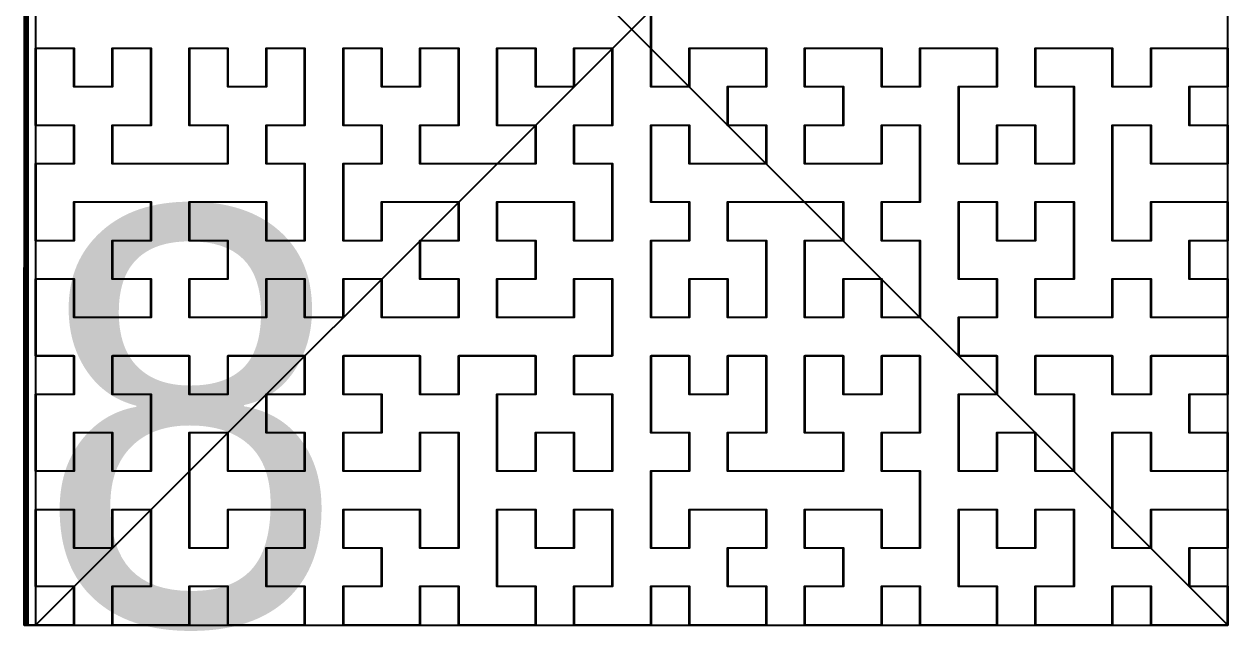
# Model space of a CAD drawing. Header units: metres. Extents: x -34176 to 34000, y -34079 to 34216.
# Drawn here: x -34152 to -18000, y -34079 to -25932 of the extents above; entities that cross this region are included whole.
import ezdxf

# ---------------------------------------------------------------- set-up
doc = ezdxf.new("R2010")
doc.units = ezdxf.units.M
for name, color, linetype in [('ABSORBER_AREA', 150, 'Continuous'), ('CENTER', 120, 'Continuous'), ('INDEX', 254, 'Continuous'), ('PIXEL', 255, 'Continuous'), ('PIXEL_AREA', 140, 'Continuous')]:
    doc.layers.add(name, color=color, linetype=linetype)

msp = doc.modelspace()

# ---------------------------------------------------------------- linework, layer by layer
at = {"layer": 'ABSORBER_AREA'}
msp.add_lwpolyline([(-34000, -34000), (-18000, -34000), (-18000, -18000), (-34000, -18000), (-34000, -34000)], close=True, dxfattribs=at)
at = {"layer": 'CENTER'}
for points in [[(-34000, -34000), (-18000, -18000)], [(-34000, -18000), (-18000, -34000)]]:
    msp.add_lwpolyline(points, close=True, dxfattribs=at)
at = {"layer": 'PIXEL'}
for points in [[(-25740, -25744), (-25740, -26256), (-25740, -26260), (-25740, -26772), (-25228, -26772), (-25228, -26260), (-25228, -26256), (-25224, -26256), (-24712, -26256), (-24708, -26256), (-24196, -26256), (-24192, -26256), (-24192, -26260), (-24192, -26772), (-24192, -26776), (-24196, -26776), (-24708, -26776), (-24708, -27288), (-24196, -27288), (-24192, -27288), (-24192, -27292), (-24192, -27804), (-24192, -27808), (-24196, -27808), (-24708, -27808), (-24712, -27808), (-25224, -27808), (-25228, -27808), (-25228, -27804), (-25228, -27292), (-25740, -27292), (-25740, -27804), (-25740, -27808), (-25740, -28320), (-25228, -28320), (-25224, -28320), (-25224, -28324), (-25224, -28836), (-25224, -28840), (-25228, -28840), (-25740, -28840), (-25740, -29352), (-25740, -29356), (-25740, -29868), (-25228, -29868), (-25228, -29356), (-25228, -29352), (-25224, -29352), (-24712, -29352), (-24708, -29352), (-24708, -29356), (-24708, -29868), (-24196, -29868), (-24196, -29356), (-24196, -29352), (-24196, -28840), (-24708, -28840), (-24712, -28840), (-24712, -28836), (-24712, -28324), (-24712, -28320), (-24708, -28320), (-24196, -28320), (-24192, -28320), (-23680, -28320), (-23676, -28320), (-23164, -28320), (-23160, -28320), (-23160, -28324), (-23160, -28836), (-23160, -28840), (-23164, -28840), (-23676, -28840), (-23676, -29352), (-23676, -29356), (-23676, -29868), (-23164, -29868), (-23164, -29356), (-23164, -29352), (-23160, -29352), (-22648, -29352), (-22644, -29352), (-22644, -29356), (-22644, -29868), (-22132, -29868), (-22132, -29356), (-22132, -29352), (-22132, -28840), (-22644, -28840), (-22648, -28840), (-22648, -28836), (-22648, -28324), (-22648, -28320), (-22644, -28320), (-22132, -28320), (-22132, -27808), (-22132, -27804), (-22132, -27292), (-22644, -27292), (-22644, -27804), (-22644, -27808), (-22648, -27808), (-23160, -27808), (-23164, -27808), (-23676, -27808), (-23680, -27808), (-23680, -27804), (-23680, -27292), (-23680, -27288), (-23676, -27288), (-23164, -27288), (-23164, -26776), (-23676, -26776), (-23680, -26776), (-23680, -26772), (-23680, -26260), (-23680, -26256), (-23676, -26256), (-23164, -26256), (-23160, -26256), (-22648, -26256), (-22644, -26256), (-22644, -26260), (-22644, -26772), (-22132, -26772), (-22132, -26260), (-22132, -26256), (-22128, -26256), (-21616, -26256), (-21612, -26256), (-21100, -26256), (-21096, -26256), (-21096, -26260), (-21096, -26772), (-21096, -26776), (-21100, -26776), (-21612, -26776), (-21612, -27288), (-21612, -27292), (-21612, -27804), (-21100, -27804), (-21100, -27292), (-21100, -27288), (-21096, -27288), (-20584, -27288), (-20580, -27288), (-20580, -27292), (-20580, -27804), (-20068, -27804), (-20068, -27292), (-20068, -27288), (-20068, -26776), (-20580, -26776), (-20584, -26776), (-20584, -26772), (-20584, -26260), (-20584, -26256), (-20580, -26256), (-20068, -26256), (-20064, -26256), (-19552, -26256), (-19548, -26256), (-19548, -26260), (-19548, -26772), (-19036, -26772), (-19036, -26260), (-19036, -26256), (-19032, -26256), (-18520, -26256), (-18516, -26256), (-18004, -26256), (-18000, -26256), (-18000, -26260), (-18000, -26772), (-18000, -26776), (-18004, -26776), (-18516, -26776), (-18516, -27288), (-18004, -27288), (-18000, -27288), (-18000, -27292), (-18000, -27804), (-18000, -27808), (-18004, -27808), (-18516, -27808), (-18520, -27808), (-19032, -27808), (-19036, -27808), (-19036, -27804), (-19036, -27292), (-19548, -27292), (-19548, -27804), (-19548, -27808), (-19548, -28320), (-19548, -28324), (-19548, -28836), (-19036, -28836), (-19036, -28324), (-19036, -28320), (-19032, -28320), (-18520, -28320), (-18516, -28320), (-18004, -28320), (-18000, -28320), (-18000, -28324), (-18000, -28836), (-18000, -28840), (-18004, -28840), (-18516, -28840), (-18516, -29352), (-18004, -29352), (-18000, -29352), (-18000, -29356), (-18000, -29868), (-18000, -29872), (-18004, -29872), (-18516, -29872), (-18520, -29872), (-19032, -29872), (-19036, -29872), (-19036, -29868), (-19036, -29356), (-19548, -29356), (-19548, -29868), (-19548, -29872), (-19552, -29872), (-20064, -29872), (-20068, -29872), (-20580, -29872), (-20584, -29872), (-20584, -29868), (-20584, -29356), (-20584, -29352), (-20580, -29352), (-20068, -29352), (-20068, -28840), (-20068, -28836), (-20068, -28324), (-20580, -28324), (-20580, -28836), (-20580, -28840), (-20584, -28840), (-21096, -28840), (-21100, -28840), (-21100, -28836), (-21100, -28324), (-21612, -28324), (-21612, -28836), (-21612, -28840), (-21612, -29352), (-21100, -29352), (-21096, -29352), (-21096, -29356), (-21096, -29868), (-21096, -29872), (-21100, -29872), (-21612, -29872), (-21612, -30384), (-21100, -30384), (-21096, -30384), (-21096, -30388), (-21096, -30900), (-21096, -30904), (-21100, -30904), (-21612, -30904), (-21612, -31416), (-21612, -31420), (-21612, -31932), (-21100, -31932), (-21100, -31420), (-21100, -31416), (-21096, -31416), (-20584, -31416), (-20580, -31416), (-20580, -31420), (-20580, -31932), (-20068, -31932), (-20068, -31420), (-20068, -31416), (-20068, -30904), (-20580, -30904), (-20584, -30904), (-20584, -30900), (-20584, -30388), (-20584, -30384), (-20580, -30384), (-20068, -30384), (-20064, -30384), (-19552, -30384), (-19548, -30384), (-19548, -30388), (-19548, -30900), (-19036, -30900), (-19036, -30388), (-19036, -30384), (-19032, -30384), (-18520, -30384), (-18516, -30384), (-18004, -30384), (-18000, -30384), (-18000, -30388), (-18000, -30900), (-18000, -30904), (-18004, -30904), (-18516, -30904), (-18516, -31416), (-18004, -31416), (-18000, -31416), (-18000, -31420), (-18000, -31932), (-18000, -31936), (-18004, -31936), (-18516, -31936), (-18520, -31936), (-19032, -31936), (-19036, -31936), (-19036, -31932), (-19036, -31420), (-19548, -31420), (-19548, -31932), (-19548, -31936), (-19548, -32448), (-19548, -32452), (-19548, -32964), (-19036, -32964), (-19036, -32452), (-19036, -32448), (-19032, -32448), (-18520, -32448), (-18516, -32448), (-18004, -32448), (-18000, -32448), (-18000, -32452), (-18000, -32964), (-18000, -32968), (-18004, -32968), (-18516, -32968), (-18516, -33480), (-18004, -33480), (-18000, -33480), (-18000, -33484), (-18000, -33996), (-18000, -34000), (-18004, -34000), (-18516, -34000), (-18520, -34000), (-19032, -34000), (-19036, -34000), (-19036, -33996), (-19036, -33484), (-19548, -33484), (-19548, -33996), (-19548, -34000), (-19552, -34000), (-20064, -34000), (-20068, -34000), (-20580, -34000), (-20584, -34000), (-20584, -33996), (-20584, -33484), (-20584, -33480), (-20580, -33480), (-20068, -33480), (-20068, -32968), (-20068, -32964), (-20068, -32452), (-20580, -32452), (-20580, -32964), (-20580, -32968), (-20584, -32968), (-21096, -32968), (-21100, -32968), (-21100, -32964), (-21100, -32452), (-21612, -32452), (-21612, -32964), (-21612, -32968), (-21612, -33480), (-21100, -33480), (-21096, -33480), (-21096, -33484), (-21096, -33996), (-21096, -34000), (-21100, -34000), (-21612, -34000), (-21616, -34000), (-22128, -34000), (-22132, -34000), (-22132, -33996), (-22132, -33484), (-22644, -33484), (-22644, -33996), (-22644, -34000), (-22648, -34000), (-23160, -34000), (-23164, -34000), (-23676, -34000), (-23680, -34000), (-23680, -33996), (-23680, -33484), (-23680, -33480), (-23676, -33480), (-23164, -33480), (-23164, -32968), (-23676, -32968), (-23680, -32968), (-23680, -32964), (-23680, -32452), (-23680, -32448), (-23676, -32448), (-23164, -32448), (-23160, -32448), (-22648, -32448), (-22644, -32448), (-22644, -32452), (-22644, -32964), (-22132, -32964), (-22132, -32452), (-22132, -32448), (-22132, -31936), (-22644, -31936), (-22648, -31936), (-22648, -31932), (-22648, -31420), (-22648, -31416), (-22644, -31416), (-22132, -31416), (-22132, -30904), (-22132, -30900), (-22132, -30388), (-22644, -30388), (-22644, -30900), (-22644, -30904), (-22648, -30904), (-23160, -30904), (-23164, -30904), (-23164, -30900), (-23164, -30388), (-23676, -30388), (-23676, -30900), (-23676, -30904), (-23676, -31416), (-23164, -31416), (-23160, -31416), (-23160, -31420), (-23160, -31932), (-23160, -31936), (-23164, -31936), (-23676, -31936), (-23680, -31936), (-24192, -31936), (-24196, -31936), (-24708, -31936), (-24712, -31936), (-24712, -31932), (-24712, -31420), (-24712, -31416), (-24708, -31416), (-24196, -31416), (-24196, -30904), (-24196, -30900), (-24196, -30388), (-24708, -30388), (-24708, -30900), (-24708, -30904), (-24712, -30904), (-25224, -30904), (-25228, -30904), (-25228, -30900), (-25228, -30388), (-25740, -30388), (-25740, -30900), (-25740, -30904), (-25740, -31416), (-25228, -31416), (-25224, -31416), (-25224, -31420), (-25224, -31932), (-25224, -31936), (-25228, -31936), (-25740, -31936), (-25740, -32448), (-25740, -32452), (-25740, -32964), (-25228, -32964), (-25228, -32452), (-25228, -32448), (-25224, -32448), (-24712, -32448), (-24708, -32448), (-24196, -32448), (-24192, -32448), (-24192, -32452), (-24192, -32964), (-24192, -32968), (-24196, -32968), (-24708, -32968), (-24708, -33480), (-24196, -33480), (-24192, -33480), (-24192, -33484), (-24192, -33996), (-24192, -34000), (-24196, -34000), (-24708, -34000), (-24712, -34000), (-25224, -34000), (-25228, -34000), (-25228, -33996), (-25228, -33484), (-25740, -33484), (-25740, -33996), (-25740, -34000), (-25744, -34000), (-26256, -34000), (-26260, -34000), (-26772, -34000), (-26776, -34000), (-26776, -33996), (-26776, -33484), (-26776, -33480), (-26772, -33480), (-26260, -33480), (-26260, -32968), (-26260, -32964), (-26260, -32452), (-26772, -32452), (-26772, -32964), (-26772, -32968), (-26776, -32968), (-27288, -32968), (-27292, -32968), (-27292, -32964), (-27292, -32452), (-27804, -32452), (-27804, -32964), (-27804, -32968), (-27804, -33480), (-27292, -33480), (-27288, -33480), (-27288, -33484), (-27288, -33996), (-27288, -34000), (-27292, -34000), (-27804, -34000), (-27808, -34000), (-28320, -34000), (-28324, -34000), (-28324, -33996), (-28324, -33484), (-28836, -33484), (-28836, -33996), (-28836, -34000), (-28840, -34000), (-29352, -34000), (-29356, -34000), (-29868, -34000), (-29872, -34000), (-29872, -33996), (-29872, -33484), (-29872, -33480), (-29868, -33480), (-29356, -33480), (-29356, -32968), (-29868, -32968), (-29872, -32968), (-29872, -32964), (-29872, -32452), (-29872, -32448), (-29868, -32448), (-29356, -32448), (-29352, -32448), (-28840, -32448), (-28836, -32448), (-28836, -32452), (-28836, -32964), (-28324, -32964), (-28324, -32452), (-28324, -32448), (-28324, -31936), (-28324, -31932), (-28324, -31420), (-28836, -31420), (-28836, -31932), (-28836, -31936), (-28840, -31936), (-29352, -31936), (-29356, -31936), (-29868, -31936), (-29872, -31936), (-29872, -31932), (-29872, -31420), (-29872, -31416), (-29868, -31416), (-29356, -31416), (-29356, -30904), (-29868, -30904), (-29872, -30904), (-29872, -30900), (-29872, -30388), (-29872, -30384), (-29868, -30384), (-29356, -30384), (-29352, -30384), (-28840, -30384), (-28836, -30384), (-28836, -30388), (-28836, -30900), (-28324, -30900), (-28324, -30388), (-28324, -30384), (-28320, -30384), (-27808, -30384), (-27804, -30384), (-27292, -30384), (-27288, -30384), (-27288, -30388), (-27288, -30900), (-27288, -30904), (-27292, -30904), (-27804, -30904), (-27804, -31416), (-27804, -31420), (-27804, -31932), (-27292, -31932), (-27292, -31420), (-27292, -31416), (-27288, -31416), (-26776, -31416), (-26772, -31416), (-26772, -31420), (-26772, -31932), (-26260, -31932), (-26260, -31420), (-26260, -31416), (-26260, -30904), (-26772, -30904), (-26776, -30904), (-26776, -30900), (-26776, -30388), (-26776, -30384), (-26772, -30384), (-26260, -30384), (-26260, -29872), (-26260, -29868), (-26260, -29356), (-26772, -29356), (-26772, -29868), (-26772, -29872), (-26776, -29872), (-27288, -29872), (-27292, -29872), (-27804, -29872), (-27808, -29872), (-27808, -29868), (-27808, -29356), (-27808, -29352), (-27804, -29352), (-27292, -29352), (-27292, -28840), (-27804, -28840), (-27808, -28840), (-27808, -28836), (-27808, -28324), (-27808, -28320), (-27804, -28320), (-27292, -28320), (-27288, -28320), (-26776, -28320), (-26772, -28320), (-26772, -28324), (-26772, -28836), (-26260, -28836), (-26260, -28324), (-26260, -28320), (-26260, -27808), (-26772, -27808), (-26776, -27808), (-26776, -27804), (-26776, -27292), (-26776, -27288), (-26772, -27288), (-26260, -27288), (-26260, -26776), (-26260, -26772), (-26260, -26260), (-26772, -26260), (-26772, -26772), (-26772, -26776), (-26776, -26776), (-27288, -26776), (-27292, -26776), (-27292, -26772), (-27292, -26260), (-27804, -26260), (-27804, -26772), (-27804, -26776), (-27804, -27288), (-27292, -27288), (-27288, -27288), (-27288, -27292), (-27288, -27804), (-27288, -27808), (-27292, -27808), (-27804, -27808), (-27808, -27808), (-28320, -27808), (-28324, -27808), (-28836, -27808), (-28840, -27808), (-28840, -27804), (-28840, -27292), (-28840, -27288), (-28836, -27288), (-28324, -27288), (-28324, -26776), (-28324, -26772), (-28324, -26260), (-28836, -26260), (-28836, -26772), (-28836, -26776), (-28840, -26776), (-29352, -26776), (-29356, -26776), (-29356, -26772), (-29356, -26260), (-29868, -26260), (-29868, -26772), (-29868, -26776), (-29868, -27288), (-29356, -27288), (-29352, -27288), (-29352, -27292), (-29352, -27804), (-29352, -27808), (-29356, -27808), (-29868, -27808), (-29868, -28320), (-29868, -28324), (-29868, -28836), (-29356, -28836), (-29356, -28324), (-29356, -28320), (-29352, -28320), (-28840, -28320), (-28836, -28320), (-28324, -28320), (-28320, -28320), (-28320, -28324), (-28320, -28836), (-28320, -28840), (-28324, -28840), (-28836, -28840), (-28836, -29352), (-28324, -29352), (-28320, -29352), (-28320, -29356), (-28320, -29868), (-28320, -29872), (-28324, -29872), (-28836, -29872), (-28840, -29872), (-29352, -29872), (-29356, -29872), (-29356, -29868), (-29356, -29356), (-29868, -29356), (-29868, -29868), (-29868, -29872), (-29872, -29872), (-30384, -29872), (-30388, -29872), (-30388, -29868), (-30388, -29356), (-30900, -29356), (-30900, -29868), (-30900, -29872), (-30904, -29872), (-31416, -29872), (-31420, -29872), (-31932, -29872), (-31936, -29872), (-31936, -29868), (-31936, -29356), (-31936, -29352), (-31932, -29352), (-31420, -29352), (-31420, -28840), (-31932, -28840), (-31936, -28840), (-31936, -28836), (-31936, -28324), (-31936, -28320), (-31932, -28320), (-31420, -28320), (-31416, -28320), (-30904, -28320), (-30900, -28320), (-30900, -28324), (-30900, -28836), (-30388, -28836), (-30388, -28324), (-30388, -28320), (-30388, -27808), (-30900, -27808), (-30904, -27808), (-30904, -27804), (-30904, -27292), (-30904, -27288), (-30900, -27288), (-30388, -27288), (-30388, -26776), (-30388, -26772), (-30388, -26260), (-30900, -26260), (-30900, -26772), (-30900, -26776), (-30904, -26776), (-31416, -26776), (-31420, -26776), (-31420, -26772), (-31420, -26260), (-31932, -26260), (-31932, -26772), (-31932, -26776), (-31932, -27288), (-31420, -27288), (-31416, -27288), (-31416, -27292), (-31416, -27804), (-31416, -27808), (-31420, -27808), (-31932, -27808), (-31936, -27808), (-32448, -27808), (-32452, -27808), (-32964, -27808), (-32968, -27808), (-32968, -27804), (-32968, -27292), (-32968, -27288), (-32964, -27288), (-32452, -27288), (-32452, -26776), (-32452, -26772), (-32452, -26260), (-32964, -26260), (-32964, -26772), (-32964, -26776), (-32968, -26776), (-33480, -26776), (-33484, -26776), (-33484, -26772), (-33484, -26260), (-33996, -26260), (-33996, -26772), (-33996, -26776), (-33996, -27288), (-33484, -27288), (-33480, -27288), (-33480, -27292), (-33480, -27804), (-33480, -27808), (-33484, -27808), (-33996, -27808), (-33996, -28320), (-33996, -28324), (-33996, -28836), (-33484, -28836), (-33484, -28324), (-33484, -28320), (-33480, -28320), (-32968, -28320), (-32964, -28320), (-32452, -28320), (-32448, -28320), (-32448, -28324), (-32448, -28836), (-32448, -28840), (-32452, -28840), (-32964, -28840), (-32964, -29352), (-32452, -29352), (-32448, -29352), (-32448, -29356), (-32448, -29868), (-32448, -29872), (-32452, -29872), (-32964, -29872), (-32968, -29872), (-33480, -29872), (-33484, -29872), (-33484, -29868), (-33484, -29356), (-33996, -29356), (-33996, -29868), (-33996, -29872), (-33996, -30384), (-33484, -30384), (-33480, -30384), (-33480, -30388), (-33480, -30900), (-33480, -30904), (-33484, -30904), (-33996, -30904), (-33996, -31416), (-33996, -31420), (-33996, -31932), (-33484, -31932), (-33484, -31420), (-33484, -31416), (-33480, -31416), (-32968, -31416), (-32964, -31416), (-32964, -31420), (-32964, -31932), (-32452, -31932), (-32452, -31420), (-32452, -31416), (-32452, -30904), (-32964, -30904), (-32968, -30904), (-32968, -30900), (-32968, -30388), (-32968, -30384), (-32964, -30384), (-32452, -30384), (-32448, -30384), (-31936, -30384), (-31932, -30384), (-31932, -30388), (-31932, -30900), (-31420, -30900), (-31420, -30388), (-31420, -30384), (-31416, -30384), (-30904, -30384), (-30900, -30384), (-30388, -30384), (-30384, -30384), (-30384, -30388), (-30384, -30900), (-30384, -30904), (-30388, -30904), (-30900, -30904), (-30900, -31416), (-30388, -31416), (-30384, -31416), (-30384, -31420), (-30384, -31932), (-30384, -31936), (-30388, -31936), (-30900, -31936), (-30904, -31936), (-31416, -31936), (-31420, -31936), (-31420, -31932), (-31420, -31420), (-31932, -31420), (-31932, -31932), (-31932, -31936), (-31932, -32448), (-31932, -32452), (-31932, -32964), (-31420, -32964), (-31420, -32452), (-31420, -32448), (-31416, -32448), (-30904, -32448), (-30900, -32448), (-30388, -32448), (-30384, -32448), (-30384, -32452), (-30384, -32964), (-30384, -32968), (-30388, -32968), (-30900, -32968), (-30900, -33480), (-30388, -33480), (-30384, -33480), (-30384, -33484), (-30384, -33996), (-30384, -34000), (-30388, -34000), (-30900, -34000), (-30904, -34000), (-31416, -34000), (-31420, -34000), (-31420, -33996), (-31420, -33484), (-31932, -33484), (-31932, -33996), (-31932, -34000), (-31936, -34000), (-32448, -34000), (-32452, -34000), (-32964, -34000), (-32968, -34000), (-32968, -33996), (-32968, -33484), (-32968, -33480), (-32964, -33480), (-32452, -33480), (-32452, -32968), (-32452, -32964), (-32452, -32452), (-32964, -32452), (-32964, -32964), (-32964, -32968), (-32968, -32968), (-33480, -32968), (-33484, -32968), (-33484, -32964), (-33484, -32452), (-33996, -32452), (-33996, -32964), (-33996, -32968), (-33996, -33480), (-33484, -33480), (-33480, -33480), (-33480, -33484), (-33480, -33996), (-33480, -34000), (-33484, -34000), (-33996, -34000), (-34000, -34000), (-34002, -34000), (-34100, -34000), (-34152, -34000), (-34152, -33996), (-34152, -29200), (-34148, -29200), (-34148, -33996), (-34136, -33996), (-34136, -18008)], [(-34140, -18004), (-34140, -33992), (-34144, -33992), (-34144, -18004)], [(-34132, -18008), (-34132, -33996), (-34120, -33996), (-34120, -18008)], [(-34124, -18004), (-34124, -33992), (-34128, -33992), (-34128, -18004)], [(-34116, -18008), (-34116, -33996), (-34104, -33996), (-34104, -18008)], [(-34108, -18004), (-34108, -33992), (-34112, -33992), (-34112, -18004)], [(-34100, -18008), (-34100, -33996), (-34002, -33996), (-34000, -33996), (-33996, -33996), (-33484, -33996), (-33484, -33484), (-33996, -33484), (-34000, -33484), (-34000, -33484), (-34000, -33480), (-34000, -32968), (-34000, -32964), (-34000, -32452), (-34000, -32448), (-33996, -32448), (-33484, -32448), (-33480, -32448), (-33480, -32452), (-33480, -32964), (-32968, -32964), (-32968, -32452), (-32968, -32448), (-32964, -32448), (-32452, -32448), (-32448, -32448), (-32448, -32452), (-32448, -32964), (-32448, -32968), (-32448, -33480), (-32448, -33484), (-32452, -33484), (-32964, -33484), (-32964, -33996), (-32452, -33996), (-32448, -33996), (-31936, -33996), (-31936, -33484), (-31936, -33480), (-31932, -33480), (-31420, -33480), (-31416, -33480), (-31416, -33484), (-31416, -33996), (-30904, -33996), (-30900, -33996), (-30388, -33996), (-30388, -33484), (-30900, -33484), (-30904, -33484), (-30904, -33480), (-30904, -32968), (-30904, -32964), (-30900, -32964), (-30388, -32964), (-30388, -32452), (-30900, -32452), (-30904, -32452), (-31416, -32452), (-31416, -32964), (-31416, -32968), (-31420, -32968), (-31932, -32968), (-31936, -32968), (-31936, -32964), (-31936, -32452), (-31936, -32448), (-31936, -31936), (-31936, -31932), (-31936, -31420), (-31936, -31416), (-31932, -31416), (-31420, -31416), (-31416, -31416), (-31416, -31420), (-31416, -31932), (-30904, -31932), (-30900, -31932), (-30388, -31932), (-30388, -31420), (-30900, -31420), (-30904, -31420), (-30904, -31416), (-30904, -30904), (-30904, -30900), (-30900, -30900), (-30388, -30900), (-30388, -30388), (-30900, -30388), (-30904, -30388), (-31416, -30388), (-31416, -30900), (-31416, -30904), (-31420, -30904), (-31932, -30904), (-31936, -30904), (-31936, -30900), (-31936, -30388), (-32448, -30388), (-32452, -30388), (-32964, -30388), (-32964, -30900), (-32452, -30900), (-32448, -30900), (-32448, -30904), (-32448, -31416), (-32448, -31420), (-32448, -31932), (-32448, -31936), (-32452, -31936), (-32964, -31936), (-32968, -31936), (-32968, -31932), (-32968, -31420), (-33480, -31420), (-33480, -31932), (-33480, -31936), (-33484, -31936), (-33996, -31936), (-34000, -31936), (-34000, -31932), (-34000, -31420), (-34000, -31416), (-34000, -30904), (-34000, -30900), (-33996, -30900), (-33484, -30900), (-33484, -30388), (-33996, -30388), (-34000, -30388), (-34000, -30384), (-34000, -29872), (-34000, -29868), (-34000, -29356), (-34000, -29352), (-33996, -29352), (-33484, -29352), (-33480, -29352), (-33480, -29356), (-33480, -29868), (-32968, -29868), (-32964, -29868), (-32452, -29868), (-32452, -29356), (-32964, -29356), (-32968, -29356), (-32968, -29352), (-32968, -28840), (-32968, -28836), (-32964, -28836), (-32452, -28836), (-32452, -28324), (-32964, -28324), (-32968, -28324), (-33480, -28324), (-33480, -28836), (-33480, -28840), (-33484, -28840), (-33996, -28840), (-34000, -28840), (-34000, -28836), (-34000, -28324), (-34000, -28320), (-34000, -27808), (-34000, -27804), (-33996, -27804), (-33484, -27804), (-33484, -27292), (-33996, -27292), (-34000, -27292), (-34000, -27288), (-34000, -26776), (-34000, -26772), (-34000, -26260), (-34000, -26256), (-33996, -26256), (-33484, -26256), (-33480, -26256), (-33480, -26260), (-33480, -26772), (-32968, -26772), (-32968, -26260), (-32968, -26256), (-32964, -26256), (-32452, -26256), (-32448, -26256), (-32448, -26260), (-32448, -26772), (-32448, -26776), (-32448, -27288), (-32448, -27292), (-32452, -27292), (-32964, -27292), (-32964, -27804), (-32452, -27804), (-32448, -27804), (-31936, -27804), (-31932, -27804), (-31420, -27804), (-31420, -27292), (-31932, -27292), (-31936, -27292), (-31936, -27288), (-31936, -26776), (-31936, -26772), (-31936, -26260), (-31936, -26256), (-31932, -26256), (-31420, -26256), (-31416, -26256), (-31416, -26260), (-31416, -26772), (-30904, -26772), (-30904, -26260), (-30904, -26256), (-30900, -26256), (-30388, -26256), (-30384, -26256), (-30384, -26260), (-30384, -26772), (-30384, -26776), (-30384, -27288), (-30384, -27292), (-30388, -27292), (-30900, -27292), (-30900, -27804), (-30388, -27804), (-30384, -27804), (-30384, -27808), (-30384, -28320), (-30384, -28324), (-30384, -28836), (-30384, -28840), (-30388, -28840), (-30900, -28840), (-30904, -28840), (-30904, -28836), (-30904, -28324), (-31416, -28324), (-31420, -28324), (-31932, -28324), (-31932, -28836), (-31420, -28836), (-31416, -28836), (-31416, -28840), (-31416, -29352), (-31416, -29356), (-31420, -29356), (-31932, -29356), (-31932, -29868), (-31420, -29868), (-31416, -29868), (-30904, -29868), (-30904, -29356), (-30904, -29352), (-30900, -29352), (-30388, -29352), (-30384, -29352), (-30384, -29356), (-30384, -29868), (-29872, -29868), (-29872, -29356), (-29872, -29352), (-29868, -29352), (-29356, -29352), (-29352, -29352), (-29352, -29356), (-29352, -29868), (-28840, -29868), (-28836, -29868), (-28324, -29868), (-28324, -29356), (-28836, -29356), (-28840, -29356), (-28840, -29352), (-28840, -28840), (-28840, -28836), (-28836, -28836), (-28324, -28836), (-28324, -28324), (-28836, -28324), (-28840, -28324), (-29352, -28324), (-29352, -28836), (-29352, -28840), (-29356, -28840), (-29868, -28840), (-29872, -28840), (-29872, -28836), (-29872, -28324), (-29872, -28320), (-29872, -27808), (-29872, -27804), (-29868, -27804), (-29356, -27804), (-29356, -27292), (-29868, -27292), (-29872, -27292), (-29872, -27288), (-29872, -26776), (-29872, -26772), (-29872, -26260), (-29872, -26256), (-29868, -26256), (-29356, -26256), (-29352, -26256), (-29352, -26260), (-29352, -26772), (-28840, -26772), (-28840, -26260), (-28840, -26256), (-28836, -26256), (-28324, -26256), (-28320, -26256), (-28320, -26260), (-28320, -26772), (-28320, -26776), (-28320, -27288), (-28320, -27292), (-28324, -27292), (-28836, -27292), (-28836, -27804), (-28324, -27804), (-28320, -27804), (-27808, -27804), (-27804, -27804), (-27292, -27804), (-27292, -27292), (-27804, -27292), (-27808, -27292), (-27808, -27288), (-27808, -26776), (-27808, -26772), (-27808, -26260), (-27808, -26256), (-27804, -26256), (-27292, -26256), (-27288, -26256), (-27288, -26260), (-27288, -26772), (-26776, -26772), (-26776, -26260), (-26776, -26256), (-26772, -26256), (-26260, -26256), (-26256, -26256), (-26256, -26260), (-26256, -26772), (-26256, -26776), (-26256, -27288), (-26256, -27292), (-26260, -27292), (-26772, -27292), (-26772, -27804), (-26260, -27804), (-26256, -27804), (-26256, -27808), (-26256, -28320), (-26256, -28324), (-26256, -28836), (-26256, -28840), (-26260, -28840), (-26772, -28840), (-26776, -28840), (-26776, -28836), (-26776, -28324), (-27288, -28324), (-27292, -28324), (-27804, -28324), (-27804, -28836), (-27292, -28836), (-27288, -28836), (-27288, -28840), (-27288, -29352), (-27288, -29356), (-27292, -29356), (-27804, -29356), (-27804, -29868), (-27292, -29868), (-27288, -29868), (-26776, -29868), (-26776, -29356), (-26776, -29352), (-26772, -29352), (-26260, -29352), (-26256, -29352), (-26256, -29356), (-26256, -29868), (-26256, -29872), (-26256, -30384), (-26256, -30388), (-26260, -30388), (-26772, -30388), (-26772, -30900), (-26260, -30900), (-26256, -30900), (-26256, -30904), (-26256, -31416), (-26256, -31420), (-26256, -31932), (-26256, -31936), (-26260, -31936), (-26772, -31936), (-26776, -31936), (-26776, -31932), (-26776, -31420), (-27288, -31420), (-27288, -31932), (-27288, -31936), (-27292, -31936), (-27804, -31936), (-27808, -31936), (-27808, -31932), (-27808, -31420), (-27808, -31416), (-27808, -30904), (-27808, -30900), (-27804, -30900), (-27292, -30900), (-27292, -30388), (-27804, -30388), (-27808, -30388), (-28320, -30388), (-28320, -30900), (-28320, -30904), (-28324, -30904), (-28836, -30904), (-28840, -30904), (-28840, -30900), (-28840, -30388), (-29352, -30388), (-29356, -30388), (-29868, -30388), (-29868, -30900), (-29356, -30900), (-29352, -30900), (-29352, -30904), (-29352, -31416), (-29352, -31420), (-29356, -31420), (-29868, -31420), (-29868, -31932), (-29356, -31932), (-29352, -31932), (-28840, -31932), (-28840, -31420), (-28840, -31416), (-28836, -31416), (-28324, -31416), (-28320, -31416), (-28320, -31420), (-28320, -31932), (-28320, -31936), (-28320, -32448), (-28320, -32452), (-28320, -32964), (-28320, -32968), (-28324, -32968), (-28836, -32968), (-28840, -32968), (-28840, -32964), (-28840, -32452), (-29352, -32452), (-29356, -32452), (-29868, -32452), (-29868, -32964), (-29356, -32964), (-29352, -32964), (-29352, -32968), (-29352, -33480), (-29352, -33484), (-29356, -33484), (-29868, -33484), (-29868, -33996), (-29356, -33996), (-29352, -33996), (-28840, -33996), (-28840, -33484), (-28840, -33480), (-28836, -33480), (-28324, -33480), (-28320, -33480), (-28320, -33484), (-28320, -33996), (-27808, -33996), (-27804, -33996), (-27292, -33996), (-27292, -33484), (-27804, -33484), (-27808, -33484), (-27808, -33480), (-27808, -32968), (-27808, -32964), (-27808, -32452), (-27808, -32448), (-27804, -32448), (-27292, -32448), (-27288, -32448), (-27288, -32452), (-27288, -32964), (-26776, -32964), (-26776, -32452), (-26776, -32448), (-26772, -32448), (-26260, -32448), (-26256, -32448), (-26256, -32452), (-26256, -32964), (-26256, -32968), (-26256, -33480), (-26256, -33484), (-26260, -33484), (-26772, -33484), (-26772, -33996), (-26260, -33996), (-26256, -33996), (-25744, -33996), (-25744, -33484), (-25744, -33480), (-25740, -33480), (-25228, -33480), (-25224, -33480), (-25224, -33484), (-25224, -33996), (-24712, -33996), (-24708, -33996), (-24196, -33996), (-24196, -33484), (-24708, -33484), (-24712, -33484), (-24712, -33480), (-24712, -32968), (-24712, -32964), (-24708, -32964), (-24196, -32964), (-24196, -32452), (-24708, -32452), (-24712, -32452), (-25224, -32452), (-25224, -32964), (-25224, -32968), (-25228, -32968), (-25740, -32968), (-25744, -32968), (-25744, -32964), (-25744, -32452), (-25744, -32448), (-25744, -31936), (-25744, -31932), (-25740, -31932), (-25228, -31932), (-25228, -31420), (-25740, -31420), (-25744, -31420), (-25744, -31416), (-25744, -30904), (-25744, -30900), (-25744, -30388), (-25744, -30384), (-25740, -30384), (-25228, -30384), (-25224, -30384), (-25224, -30388), (-25224, -30900), (-24712, -30900), (-24712, -30388), (-24712, -30384), (-24708, -30384), (-24196, -30384), (-24192, -30384), (-24192, -30388), (-24192, -30900), (-24192, -30904), (-24192, -31416), (-24192, -31420), (-24196, -31420), (-24708, -31420), (-24708, -31932), (-24196, -31932), (-24192, -31932), (-23680, -31932), (-23676, -31932), (-23164, -31932), (-23164, -31420), (-23676, -31420), (-23680, -31420), (-23680, -31416), (-23680, -30904), (-23680, -30900), (-23680, -30388), (-23680, -30384), (-23676, -30384), (-23164, -30384), (-23160, -30384), (-23160, -30388), (-23160, -30900), (-22648, -30900), (-22648, -30388), (-22648, -30384), (-22644, -30384), (-22132, -30384), (-22128, -30384), (-22128, -30388), (-22128, -30900), (-22128, -30904), (-22128, -31416), (-22128, -31420), (-22132, -31420), (-22644, -31420), (-22644, -31932), (-22132, -31932), (-22128, -31932), (-22128, -31936), (-22128, -32448), (-22128, -32452), (-22128, -32964), (-22128, -32968), (-22132, -32968), (-22644, -32968), (-22648, -32968), (-22648, -32964), (-22648, -32452), (-23160, -32452), (-23164, -32452), (-23676, -32452), (-23676, -32964), (-23164, -32964), (-23160, -32964), (-23160, -32968), (-23160, -33480), (-23160, -33484), (-23164, -33484), (-23676, -33484), (-23676, -33996), (-23164, -33996), (-23160, -33996), (-22648, -33996), (-22648, -33484), (-22648, -33480), (-22644, -33480), (-22132, -33480), (-22128, -33480), (-22128, -33484), (-22128, -33996), (-21616, -33996), (-21612, -33996), (-21100, -33996), (-21100, -33484), (-21612, -33484), (-21616, -33484), (-21616, -33480), (-21616, -32968), (-21616, -32964), (-21616, -32452), (-21616, -32448), (-21612, -32448), (-21100, -32448), (-21096, -32448), (-21096, -32452), (-21096, -32964), (-20584, -32964), (-20584, -32452), (-20584, -32448), (-20580, -32448), (-20068, -32448), (-20064, -32448), (-20064, -32452), (-20064, -32964), (-20064, -32968), (-20064, -33480), (-20064, -33484), (-20068, -33484), (-20580, -33484), (-20580, -33996), (-20068, -33996), (-20064, -33996), (-19552, -33996), (-19552, -33484), (-19552, -33480), (-19548, -33480), (-19036, -33480), (-19032, -33480), (-19032, -33484), (-19032, -33996), (-18520, -33996), (-18516, -33996), (-18004, -33996), (-18004, -33484), (-18516, -33484), (-18520, -33484), (-18520, -33480), (-18520, -32968), (-18520, -32964), (-18516, -32964), (-18004, -32964), (-18004, -32452), (-18516, -32452), (-18520, -32452), (-19032, -32452), (-19032, -32964), (-19032, -32968), (-19036, -32968), (-19548, -32968), (-19552, -32968), (-19552, -32964), (-19552, -32452), (-19552, -32448), (-19552, -31936), (-19552, -31932), (-19552, -31420), (-19552, -31416), (-19548, -31416), (-19036, -31416), (-19032, -31416), (-19032, -31420), (-19032, -31932), (-18520, -31932), (-18516, -31932), (-18004, -31932), (-18004, -31420), (-18516, -31420), (-18520, -31420), (-18520, -31416), (-18520, -30904), (-18520, -30900), (-18516, -30900), (-18004, -30900), (-18004, -30388), (-18516, -30388), (-18520, -30388), (-19032, -30388), (-19032, -30900), (-19032, -30904), (-19036, -30904), (-19548, -30904), (-19552, -30904), (-19552, -30900), (-19552, -30388), (-20064, -30388), (-20068, -30388), (-20580, -30388), (-20580, -30900), (-20068, -30900), (-20064, -30900), (-20064, -30904), (-20064, -31416), (-20064, -31420), (-20064, -31932), (-20064, -31936), (-20068, -31936), (-20580, -31936), (-20584, -31936), (-20584, -31932), (-20584, -31420), (-21096, -31420), (-21096, -31932), (-21096, -31936), (-21100, -31936), (-21612, -31936), (-21616, -31936), (-21616, -31932), (-21616, -31420), (-21616, -31416), (-21616, -30904), (-21616, -30900), (-21612, -30900), (-21100, -30900), (-21100, -30388), (-21612, -30388), (-21616, -30388), (-21616, -30384), (-21616, -29872), (-21616, -29868), (-21612, -29868), (-21100, -29868), (-21100, -29356), (-21612, -29356), (-21616, -29356), (-21616, -29352), (-21616, -28840), (-21616, -28836), (-21616, -28324), (-21616, -28320), (-21612, -28320), (-21100, -28320), (-21096, -28320), (-21096, -28324), (-21096, -28836), (-20584, -28836), (-20584, -28324), (-20584, -28320), (-20580, -28320), (-20068, -28320), (-20064, -28320), (-20064, -28324), (-20064, -28836), (-20064, -28840), (-20064, -29352), (-20064, -29356), (-20068, -29356), (-20580, -29356), (-20580, -29868), (-20068, -29868), (-20064, -29868), (-19552, -29868), (-19552, -29356), (-19552, -29352), (-19548, -29352), (-19036, -29352), (-19032, -29352), (-19032, -29356), (-19032, -29868), (-18520, -29868), (-18516, -29868), (-18004, -29868), (-18004, -29356), (-18516, -29356), (-18520, -29356), (-18520, -29352), (-18520, -28840), (-18520, -28836), (-18516, -28836), (-18004, -28836), (-18004, -28324), (-18516, -28324), (-18520, -28324), (-19032, -28324), (-19032, -28836), (-19032, -28840), (-19036, -28840), (-19548, -28840), (-19552, -28840), (-19552, -28836), (-19552, -28324), (-19552, -28320), (-19552, -27808), (-19552, -27804), (-19552, -27292), (-19552, -27288), (-19548, -27288), (-19036, -27288), (-19032, -27288), (-19032, -27292), (-19032, -27804), (-18520, -27804), (-18516, -27804), (-18004, -27804), (-18004, -27292), (-18516, -27292), (-18520, -27292), (-18520, -27288), (-18520, -26776), (-18520, -26772), (-18516, -26772), (-18004, -26772), (-18004, -26260), (-18516, -26260), (-18520, -26260), (-19032, -26260), (-19032, -26772), (-19032, -26776), (-19036, -26776), (-19548, -26776), (-19552, -26776), (-19552, -26772), (-19552, -26260), (-20064, -26260), (-20068, -26260), (-20580, -26260), (-20580, -26772), (-20068, -26772), (-20064, -26772), (-20064, -26776), (-20064, -27288), (-20064, -27292), (-20064, -27804), (-20064, -27808), (-20068, -27808), (-20580, -27808), (-20584, -27808), (-20584, -27804), (-20584, -27292), (-21096, -27292), (-21096, -27804), (-21096, -27808), (-21100, -27808), (-21612, -27808), (-21616, -27808), (-21616, -27804), (-21616, -27292), (-21616, -27288), (-21616, -26776), (-21616, -26772), (-21612, -26772), (-21100, -26772), (-21100, -26260), (-21612, -26260), (-21616, -26260), (-22128, -26260), (-22128, -26772), (-22128, -26776), (-22132, -26776), (-22644, -26776), (-22648, -26776), (-22648, -26772), (-22648, -26260), (-23160, -26260), (-23164, -26260), (-23676, -26260), (-23676, -26772), (-23164, -26772), (-23160, -26772), (-23160, -26776), (-23160, -27288), (-23160, -27292), (-23164, -27292), (-23676, -27292), (-23676, -27804), (-23164, -27804), (-23160, -27804), (-22648, -27804), (-22648, -27292), (-22648, -27288), (-22644, -27288), (-22132, -27288), (-22128, -27288), (-22128, -27292), (-22128, -27804), (-22128, -27808), (-22128, -28320), (-22128, -28324), (-22132, -28324), (-22644, -28324), (-22644, -28836), (-22132, -28836), (-22128, -28836), (-22128, -28840), (-22128, -29352), (-22128, -29356), (-22128, -29868), (-22128, -29872), (-22132, -29872), (-22644, -29872), (-22648, -29872), (-22648, -29868), (-22648, -29356), (-23160, -29356), (-23160, -29868), (-23160, -29872), (-23164, -29872), (-23676, -29872), (-23680, -29872), (-23680, -29868), (-23680, -29356), (-23680, -29352), (-23680, -28840), (-23680, -28836), (-23676, -28836), (-23164, -28836), (-23164, -28324), (-23676, -28324), (-23680, -28324), (-24192, -28324), (-24196, -28324), (-24708, -28324), (-24708, -28836), (-24196, -28836), (-24192, -28836), (-24192, -28840), (-24192, -29352), (-24192, -29356), (-24192, -29868), (-24192, -29872), (-24196, -29872), (-24708, -29872), (-24712, -29872), (-24712, -29868), (-24712, -29356), (-25224, -29356), (-25224, -29868), (-25224, -29872), (-25228, -29872), (-25740, -29872), (-25744, -29872), (-25744, -29868), (-25744, -29356), (-25744, -29352), (-25744, -28840), (-25744, -28836), (-25740, -28836), (-25228, -28836), (-25228, -28324), (-25740, -28324), (-25744, -28324), (-25744, -28320), (-25744, -27808), (-25744, -27804), (-25744, -27292), (-25744, -27288), (-25740, -27288), (-25228, -27288), (-25224, -27288), (-25224, -27292), (-25224, -27804), (-24712, -27804), (-24708, -27804), (-24196, -27804), (-24196, -27292), (-24708, -27292), (-24712, -27292), (-24712, -27288), (-24712, -26776), (-24712, -26772), (-24708, -26772), (-24196, -26772), (-24196, -26260), (-24708, -26260), (-24712, -26260), (-25224, -26260), (-25224, -26772), (-25224, -26776), (-25228, -26776), (-25740, -26776), (-25744, -26776), (-25744, -26772), (-25744, -26260), (-25744, -26256), (-25744, -25744)]]:
    msp.add_lwpolyline(points, dxfattribs=at)
at = {"layer": 'PIXEL_AREA'}
msp.add_lwpolyline([(-34152, -34000), (-18000, -34000), (-18000, -17784), (-34152, -17784), (-34152, -34000)], close=True, dxfattribs=at)

# ---------------------------------------------------------------- texts
at = {"layer": 'INDEX'}
msp.add_text('8', height=5600, dxfattribs=at).set_placement((-34000, -34000))

doc.saveas('drawing.dxf')
